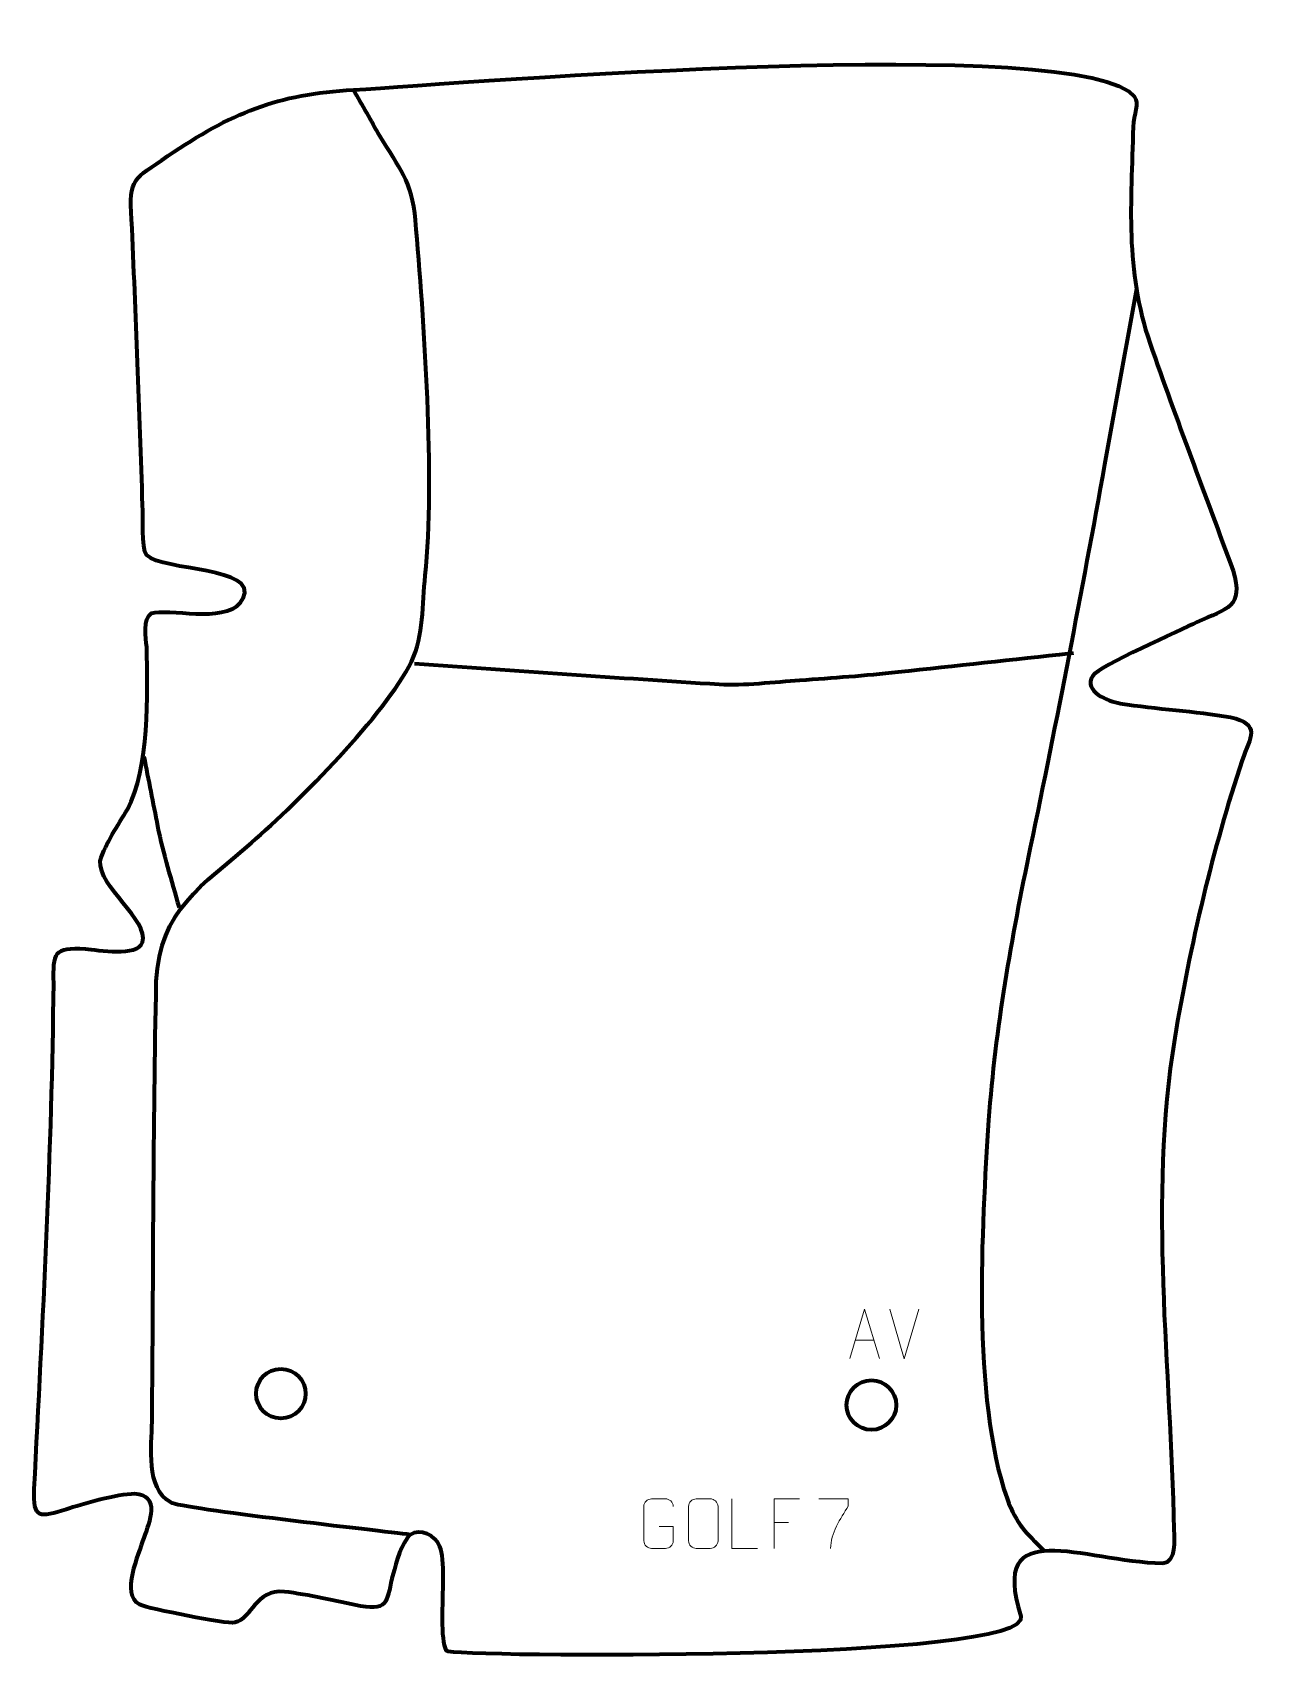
# Model space of a CAD drawing. Header units: millimetres. Extents: x -307 to 312, y -375 to 446.
import ezdxf

# ---------------------------------------------------------------- set-up
doc = ezdxf.new("R2010")
doc.units = ezdxf.units.MM
doc.header["$MEASUREMENT"] = 0
doc.layers.add('layer 1', color=7, linetype='Continuous')
doc.layers.add('layer 2', color=7, linetype='Continuous')

msp = doc.modelspace()

# ---------------------------------------------------------------- linework, layer by layer
at = {"layer": 'layer 1', "color": 142, "lineweight": 158}
for points, knots in [([(-117.0664, -310.6171), (-132.4553, -308.7201), (-232.6145, -297.5229), (-237.7888, -294.4446), (-237.7888, -294.4446), (-250.5748, -286.8376), (-247.3364, -266.4929), (-247.2133, -253.5973), (-247.2133, -253.5973), (-246.508, -179.6514), (-246.6806, -105.5951), (-245.0562, -31.6816), (-245.0562, -31.6816), (-243.3785, 4.3051), (-221.8971, 16.445), (-197.058, 38.1518), (-197.058, 38.1518), (-172.9629, 59.2083), (-129.692, 102.6957), (-116.5202, 129.2436), (-116.5202, 129.2436), (-110.1698, 142.6206), (-111.0295, 158.1577), (-109.5579, 172.7405), (-109.5579, 172.7405), (-104.4131, 221.2273), (-110.1359, 302.298), (-114.4276, 351.926), (-114.4276, 351.926), (-116.1383, 371.7072), (-122.7709, 378.1551), (-132.3343, 394.3231), (-132.3343, 394.3231), (-136.8325, 402.0177), (-141.2153, 409.7818), (-145.6181, 417.5315)], [0, 0, 0, 0, 0.1, 0.1, 0.1, 0.1, 0.2, 0.2, 0.2, 0.2, 0.3, 0.3, 0.3, 0.3, 0.4, 0.4, 0.4, 0.4, 0.5, 0.5, 0.5, 0.5, 0.6, 0.6, 0.6, 0.6, 0.7, 0.7, 0.7, 0.7, 0.8, 0.8, 0.8, 0.8, 1, 1, 1, 1]), ([(248.9123, 317.293), (243.5807, 287.7938), (238.249, 258.2947), (232.9174, 228.7955), (232.9174, 228.7955), (221.2019, 163.9957), (208.856, 100.2096), (195.4093, 35.7442), (195.4093, 35.7442), (185.8736, -9.971), (177.7708, -55.0854), (174.4173, -101.7418), (174.4173, -101.7418), (170.8782, -155.1016), (165.9575, -242.2917), (183.7457, -292.391), (183.7457, -292.391), (188.8363, -306.0404), (192.8925, -308.991), (202.6975, -319.1197)], [0, 0, 0, 0, 0.16666667, 0.16666667, 0.16666667, 0.16666667, 0.33333333, 0.33333333, 0.33333333, 0.33333333, 0.5, 0.5, 0.5, 0.5, 0.66666667, 0.66666667, 0.66666667, 0.66666667, 1, 1, 1, 1]), ([(-114.8933, 128.5116), (-63.7576, 125.018), (-12.4346, 121.1804), (38.6955, 118.0064), (38.6955, 118.0064), (50.5005, 117.2736), (67.0495, 119.2028), (79.2754, 120.072), (79.2754, 120.072), (96.1247, 121.2699), (111.9835, 122.3766), (128.7859, 124.2062), (128.7859, 124.2062), (157.744, 127.3595), (186.7042, 130.4962), (215.6633, 133.6408), (215.6633, 133.6408), (215.6633, 133.6408), (217.1601, 133.8033), (217.1601, 133.8033)], [0, 0, 0, 0, 0.16666667, 0.16666667, 0.16666667, 0.16666667, 0.33333333, 0.33333333, 0.33333333, 0.33333333, 0.5, 0.5, 0.5, 0.5, 0.66666667, 0.66666667, 0.66666667, 0.66666667, 1, 1, 1, 1]), ([(-233.4267, 5.4804), (-237.2199, 19.0522), (-241.5413, 32.5739), (-244.2557, 46.4041), (-244.2557, 46.4041), (-246.5547, 58.1187), (-248.854, 69.8334), (-251.153, 81.548)], [0, 0, 0, 0, 0.33333333, 0.33333333, 0.33333333, 0.33333333, 1, 1, 1, 1])]:
    msp.add_open_spline(points, degree=3, knots=knots, dxfattribs=at)
at = {"layer": 'layer 1', "color": 250, "lineweight": 9}
for points, knots in [([(104.5412, -221.8827), (104.5412, -221.8827), (111.9122, -196.9292), (111.9122, -196.9292), (111.9122, -196.9292), (111.9122, -196.9292), (119.4821, -221.8827), (119.4821, -221.8827)], [0, 0, 0, 0, 0.33333333, 0.33333333, 0.33333333, 0.33333333, 1, 1, 1, 1]), ([(8.3335, -306.5105), (8.3335, -306.5105), (15.5016, -306.5105), (15.5016, -306.5105), (15.5016, -306.5105), (15.5016, -306.5105), (15.5016, -313.6786), (15.5016, -313.6786), (15.5016, -313.6786), (15.3619, -316.002), (13.6847, -317.4816), (11.5369, -317.4924), (11.5369, -317.4924), (9.2051, -317.492), (6.8731, -317.492), (4.5416, -317.4924), (4.5416, -317.4924), (2.6167, -317.5978), (0.6445, -315.7133), (0.6557, -313.696), (0.6557, -313.696), (0.656, -307.9259), (0.656, -302.1562), (0.6557, -296.3869), (0.6557, -296.3869), (0.6599, -294.2488), (2.4067, -292.5296), (4.559, -292.543), (4.559, -292.543), (6.8847, -292.543), (9.2108, -292.543), (11.5369, -292.543), (11.5369, -292.543), (13.4836, -292.5076), (15.475, -293.9991), (15.5016, -296.4368)], [0, 0, 0, 0, 0.1, 0.1, 0.1, 0.1, 0.2, 0.2, 0.2, 0.2, 0.3, 0.3, 0.3, 0.3, 0.4, 0.4, 0.4, 0.4, 0.5, 0.5, 0.5, 0.5, 0.6, 0.6, 0.6, 0.6, 0.7, 0.7, 0.7, 0.7, 0.8, 0.8, 0.8, 0.8, 1, 1, 1, 1]), ([(27.1035, -292.5436), (29.4292, -292.5436), (31.7553, -292.5436), (34.0814, -292.5436), (34.0814, -292.5436), (36.028, -292.508), (38.0194, -293.9996), (38.0461, -296.4372), (38.0461, -296.4372), (38.0457, -302.1841), (38.0457, -307.9314), (38.0461, -313.6791), (38.0461, -313.6791), (37.9063, -316.0025), (36.2291, -317.4821), (34.0814, -317.4929), (34.0814, -317.4929), (31.7495, -317.4925), (29.4176, -317.4925), (27.0861, -317.4929), (27.0861, -317.4929), (25.1611, -317.5983), (23.189, -315.7138), (23.2002, -313.6965), (23.2002, -313.6965), (23.2005, -307.9264), (23.2005, -302.1567), (23.2002, -296.3874), (23.2002, -296.3874), (23.2044, -294.2493), (24.9511, -292.5301), (27.1035, -292.5436)], [0, 0, 0, 0, 0.11111111, 0.11111111, 0.11111111, 0.11111111, 0.22222222, 0.22222222, 0.22222222, 0.22222222, 0.33333333, 0.33333333, 0.33333333, 0.33333333, 0.44444444, 0.44444444, 0.44444444, 0.44444444, 0.55555556, 0.55555556, 0.55555556, 0.55555556, 0.66666667, 0.66666667, 0.66666667, 0.66666667, 0.77777778, 0.77777778, 0.77777778, 0.77777778, 1, 1, 1, 1]), ([(57.9517, -317.4967), (57.9517, -317.4967), (45.0026, -317.4967), (45.0026, -317.4967), (45.0026, -317.4967), (45.0026, -317.4967), (45.0026, -292.5431), (45.0026, -292.5431)], [0, 0, 0, 0, 0.33333333, 0.33333333, 0.33333333, 0.33333333, 1, 1, 1, 1]), ([(79.1885, -292.5356), (79.1885, -292.5356), (66.3145, -292.5356), (66.3145, -292.5356), (66.3145, -292.5356), (66.3145, -292.5356), (66.3145, -317.4892), (66.3145, -317.4892)], [0, 0, 0, 0, 0.33333333, 0.33333333, 0.33333333, 0.33333333, 1, 1, 1, 1]), ([(88.9065, -292.5331), (88.9065, -292.5331), (103.7226, -292.5331), (103.7226, -292.5331), (103.7226, -292.5331), (103.7223, -293.7827), (103.7223, -295.0323), (103.7226, -296.2821), (103.7226, -296.2821), (99.7282, -302.2792), (94.813, -310.1128), (94.813, -317.4916)], [0, 0, 0, 0, 0.25, 0.25, 0.25, 0.25, 0.5, 0.5, 0.5, 0.5, 1, 1, 1, 1])]:
    msp.add_open_spline(points, degree=3, knots=knots, dxfattribs=at)
for points in [[(131.9007, -221.89), (131.9007, -221.89), (124.5789, -196.9364), (124.5789, -196.9364)], [(139.2226, -196.9364), (139.2226, -196.9364), (131.9008, -221.89), (131.9008, -221.89)], [(107.2638, -212.6333), (107.2638, -212.6333), (116.7595, -212.6333), (116.7595, -212.6333)], [(66.3145, -304.4153), (66.3145, -304.4153), (73.4826, -304.4153), (73.4826, -304.4153)]]:
    msp.add_open_spline(points, degree=3, dxfattribs=at)
at = {"layer": 'layer 1', "color": 142, "lineweight": 200}
for points in [[(-182.2939, -227.0244), (-189.1974, -227.0244), (-194.7938, -232.6208), (-194.7938, -239.5244), (-194.7938, -239.5244), (-194.7939, -246.4279), (-189.1974, -252.0244), (-182.2939, -252.0244), (-182.2939, -252.0244), (-175.3903, -252.0244), (-169.7939, -246.428), (-169.7939, -239.5244), (-169.7939, -239.5244), (-169.7938, -232.6209), (-175.3903, -227.0244), (-182.2939, -227.0244)], [(-182.2939, -227.0244), (-189.1974, -227.0244), (-194.7938, -232.6208), (-194.7938, -239.5244), (-194.7938, -239.5244), (-194.7939, -246.4279), (-189.1974, -252.0244), (-182.2939, -252.0244), (-182.2939, -252.0244), (-175.3903, -252.0244), (-169.7939, -246.428), (-169.7939, -239.5245), (-169.7939, -239.5245), (-169.7938, -232.6209), (-175.3903, -227.0244), (-182.2939, -227.0244)], [(-182.2939, -227.0244), (-189.1974, -227.0244), (-194.7938, -232.6209), (-194.7938, -239.5244), (-194.7938, -239.5244), (-194.7939, -246.428), (-189.1974, -252.0244), (-182.2939, -252.0244), (-182.2939, -252.0244), (-175.3903, -252.0244), (-169.7939, -246.428), (-169.7939, -239.5245), (-169.7939, -239.5245), (-169.7938, -232.6209), (-175.3903, -227.0244), (-182.2939, -227.0244)], [(-182.2939, -227.0244), (-189.1974, -227.0244), (-194.7938, -232.6209), (-194.7938, -239.5244), (-194.7938, -239.5244), (-194.7939, -246.428), (-189.1974, -252.0244), (-182.2939, -252.0244), (-182.2939, -252.0244), (-175.3903, -252.0245), (-169.7939, -246.428), (-169.7939, -239.5245), (-169.7939, -239.5245), (-169.7938, -232.6209), (-175.3903, -227.0244), (-182.2939, -227.0244)], [(-182.2939, -227.0245), (-189.1974, -227.0245), (-194.7938, -232.6209), (-194.7938, -239.5244), (-194.7938, -239.5244), (-194.7939, -246.428), (-189.1974, -252.0244), (-182.2939, -252.0245), (-182.2939, -252.0245), (-175.3903, -252.0245), (-169.7939, -246.4281), (-169.7939, -239.5245), (-169.7939, -239.5245), (-169.7938, -232.6209), (-175.3903, -227.0245), (-182.2939, -227.0245)], [(-182.2939, -227.0245), (-189.1974, -227.0245), (-194.7938, -232.6209), (-194.7938, -239.5244), (-194.7938, -239.5244), (-194.7939, -246.428), (-189.1974, -252.0244), (-182.2939, -252.0245), (-182.2939, -252.0245), (-175.3903, -252.0245), (-169.7939, -246.4281), (-169.7939, -239.5245), (-169.7939, -239.5245), (-169.7938, -232.6209), (-175.3903, -227.0245), (-182.2939, -227.0245)], [(-182.2939, -227.0245), (-189.1974, -227.0245), (-194.7938, -232.6209), (-194.7938, -239.5245), (-194.7938, -239.5245), (-194.7939, -246.428), (-189.1974, -252.0245), (-182.2939, -252.0245), (-182.2939, -252.0245), (-175.3903, -252.0245), (-169.7939, -246.4281), (-169.7939, -239.5245), (-169.7939, -239.5245), (-169.7938, -232.621), (-175.3903, -227.0245), (-182.2939, -227.0245)], [(-182.2939, -227.0245), (-189.1974, -227.0245), (-194.7938, -232.6209), (-194.7938, -239.5245), (-194.7938, -239.5245), (-194.7939, -246.428), (-189.1974, -252.0245), (-182.2939, -252.0245), (-182.2939, -252.0245), (-175.3903, -252.0245), (-169.7939, -246.4281), (-169.7939, -239.5245), (-169.7939, -239.5245), (-169.7938, -232.621), (-175.3903, -227.0245), (-182.2939, -227.0245)], [(-182.2939, -227.0245), (-189.1974, -227.0245), (-194.7938, -232.6209), (-194.7938, -239.5245), (-194.7938, -239.5245), (-194.7939, -246.428), (-189.1974, -252.0245), (-182.2939, -252.0245), (-182.2939, -252.0245), (-175.3903, -252.0245), (-169.7939, -246.4281), (-169.7939, -239.5246), (-169.7939, -239.5246), (-169.7938, -232.621), (-175.3903, -227.0245), (-182.2939, -227.0245)], [(-182.2939, -227.0245), (-189.1974, -227.0245), (-194.7938, -232.6209), (-194.7938, -239.5245), (-194.7938, -239.5245), (-194.7939, -246.4281), (-189.1974, -252.0245), (-182.2939, -252.0245), (-182.2939, -252.0245), (-175.3903, -252.0245), (-169.7939, -246.4281), (-169.7939, -239.5246), (-169.7939, -239.5246), (-169.7938, -232.621), (-175.3903, -227.0245), (-182.2939, -227.0245)], [(-182.2939, -227.0245), (-189.1974, -227.0245), (-194.7938, -232.621), (-194.7938, -239.5245), (-194.7938, -239.5245), (-194.7939, -246.4281), (-189.1974, -252.0245), (-182.2939, -252.0245), (-182.2939, -252.0245), (-175.3903, -252.0246), (-169.7939, -246.4281), (-169.7939, -239.5246), (-169.7939, -239.5246), (-169.7938, -232.621), (-175.3903, -227.0245), (-182.2939, -227.0245)], [(-182.2939, -227.0245), (-189.1974, -227.0245), (-194.7938, -232.621), (-194.7938, -239.5245), (-194.7938, -239.5245), (-194.7939, -246.4281), (-189.1974, -252.0245), (-182.2939, -252.0245), (-182.2939, -252.0245), (-175.3903, -252.0246), (-169.7939, -246.4281), (-169.7939, -239.5246), (-169.7939, -239.5246), (-169.7938, -232.621), (-175.3903, -227.0245), (-182.2939, -227.0245)], [(-182.2939, -227.0246), (-189.1974, -227.0246), (-194.7938, -232.621), (-194.7938, -239.5245), (-194.7938, -239.5245), (-194.7939, -246.4281), (-189.1974, -252.0245), (-182.2939, -252.0246), (-182.2939, -252.0246), (-175.3903, -252.0246), (-169.7939, -246.4282), (-169.7939, -239.5246), (-169.7939, -239.5246), (-169.7938, -232.621), (-175.3903, -227.0246), (-182.2939, -227.0246)], [(-182.2939, -227.0246), (-189.1974, -227.0246), (-194.7938, -232.621), (-194.7938, -239.5246), (-194.7938, -239.5246), (-194.7939, -246.4281), (-189.1974, -252.0246), (-182.2939, -252.0246), (-182.2939, -252.0246), (-175.3903, -252.0246), (-169.7939, -246.4282), (-169.7939, -239.5246), (-169.7939, -239.5246), (-169.7938, -232.621), (-175.3903, -227.0246), (-182.2939, -227.0246)], [(-182.2939, -227.0246), (-189.1974, -227.0246), (-194.7938, -232.621), (-194.7938, -239.5246), (-194.7938, -239.5246), (-194.7939, -246.4281), (-189.1974, -252.0246), (-182.2939, -252.0246), (-182.2939, -252.0246), (-175.3903, -252.0246), (-169.7939, -246.4282), (-169.7939, -239.5246), (-169.7939, -239.5246), (-169.7938, -232.6211), (-175.3903, -227.0246), (-182.2939, -227.0246)], [(-182.2939, -227.0246), (-189.1974, -227.0246), (-194.7938, -232.621), (-194.7938, -239.5246), (-194.7938, -239.5246), (-194.7939, -246.4281), (-189.1974, -252.0246), (-182.2939, -252.0246), (-182.2939, -252.0246), (-175.3903, -252.0246), (-169.7939, -246.4282), (-169.7939, -239.5246), (-169.7939, -239.5246), (-169.7938, -232.6211), (-175.3903, -227.0246), (-182.2939, -227.0246)], [(-182.2939, -227.0246), (-189.1974, -227.0246), (-194.7938, -232.621), (-194.7938, -239.5246), (-194.7938, -239.5246), (-194.7939, -246.4281), (-189.1974, -252.0246), (-182.2939, -252.0246), (-182.2939, -252.0246), (-175.3903, -252.0246), (-169.7939, -246.4282), (-169.7939, -239.5247), (-169.7939, -239.5247), (-169.7938, -232.6211), (-175.3903, -227.0246), (-182.2939, -227.0246)], [(-182.2939, -227.0246), (-189.1974, -227.0246), (-194.7938, -232.6211), (-194.7938, -239.5246), (-194.7938, -239.5246), (-194.7939, -246.4282), (-189.1974, -252.0246), (-182.2939, -252.0246), (-182.2939, -252.0246), (-175.3903, -252.0246), (-169.7939, -246.4282), (-169.7939, -239.5247), (-169.7939, -239.5247), (-169.7938, -232.6211), (-175.3903, -227.0246), (-182.2939, -227.0246)], [(-182.2939, -227.0246), (-189.1974, -227.0246), (-194.7938, -232.6211), (-194.7938, -239.5246), (-194.7938, -239.5246), (-194.7939, -246.4282), (-189.1974, -252.0246), (-182.2939, -252.0246), (-182.2939, -252.0246), (-175.3903, -252.0247), (-169.7939, -246.4282), (-169.7939, -239.5247), (-169.7939, -239.5247), (-169.7938, -232.6211), (-175.3903, -227.0246), (-182.2939, -227.0246)], [(-182.2939, -227.0247), (-189.1974, -227.0247), (-194.7938, -232.6211), (-194.7938, -239.5246), (-194.7938, -239.5246), (-194.7939, -246.4282), (-189.1974, -252.0246), (-182.2939, -252.0247), (-182.2939, -252.0247), (-175.3903, -252.0247), (-169.7939, -246.4283), (-169.7939, -239.5247), (-169.7939, -239.5247), (-169.7938, -232.6211), (-175.3903, -227.0247), (-182.2939, -227.0247)], [(-182.2939, -227.0247), (-189.1974, -227.0247), (-194.7938, -232.6211), (-194.7938, -239.5246), (-194.7938, -239.5246), (-194.7939, -246.4282), (-189.1974, -252.0246), (-182.2939, -252.0247), (-182.2939, -252.0247), (-175.3903, -252.0247), (-169.7939, -246.4283), (-169.7939, -239.5247), (-169.7939, -239.5247), (-169.7938, -232.6211), (-175.3903, -227.0247), (-182.2939, -227.0247)], [(115.3623, -232.7787), (108.4587, -232.7787), (102.8623, -238.3751), (102.8623, -245.2787), (102.8623, -245.2787), (102.8622, -252.1822), (108.4587, -257.7787), (115.3622, -257.7787), (115.3622, -257.7787), (122.2658, -257.7787), (127.8622, -252.1823), (127.8622, -245.2787), (127.8622, -245.2787), (127.8623, -238.3752), (122.2658, -232.7787), (115.3623, -232.7787)], [(115.3623, -232.7787), (108.4587, -232.7787), (102.8623, -238.3751), (102.8623, -245.2787), (102.8623, -245.2787), (102.8622, -252.1822), (108.4587, -257.7787), (115.3622, -257.7787), (115.3622, -257.7787), (122.2658, -257.7787), (127.8622, -252.1823), (127.8622, -245.2788), (127.8622, -245.2788), (127.8623, -238.3752), (122.2658, -232.7787), (115.3623, -232.7787)], [(115.3623, -232.7787), (108.4587, -232.7787), (102.8623, -238.3752), (102.8623, -245.2787), (102.8623, -245.2787), (102.8622, -252.1823), (108.4587, -257.7787), (115.3622, -257.7787), (115.3622, -257.7787), (122.2658, -257.7787), (127.8622, -252.1823), (127.8622, -245.2788), (127.8622, -245.2788), (127.8623, -238.3752), (122.2658, -232.7787), (115.3623, -232.7787)], [(115.3623, -232.7787), (108.4587, -232.7787), (102.8623, -238.3752), (102.8623, -245.2787), (102.8623, -245.2787), (102.8622, -252.1823), (108.4587, -257.7787), (115.3622, -257.7787), (115.3622, -257.7787), (122.2658, -257.7788), (127.8622, -252.1823), (127.8622, -245.2788), (127.8622, -245.2788), (127.8623, -238.3752), (122.2658, -232.7787), (115.3623, -232.7787)], [(115.3623, -232.7788), (108.4587, -232.7788), (102.8623, -238.3752), (102.8623, -245.2787), (102.8623, -245.2787), (102.8622, -252.1823), (108.4587, -257.7787), (115.3622, -257.7788), (115.3622, -257.7788), (122.2658, -257.7788), (127.8622, -252.1824), (127.8622, -245.2788), (127.8622, -245.2788), (127.8623, -238.3752), (122.2658, -232.7788), (115.3623, -232.7788)], [(115.3623, -232.7788), (108.4587, -232.7788), (102.8623, -238.3752), (102.8623, -245.2787), (102.8623, -245.2787), (102.8622, -252.1823), (108.4587, -257.7787), (115.3622, -257.7788), (115.3622, -257.7788), (122.2658, -257.7788), (127.8622, -252.1824), (127.8622, -245.2788), (127.8622, -245.2788), (127.8623, -238.3752), (122.2658, -232.7788), (115.3623, -232.7788)], [(115.3623, -232.7788), (108.4587, -232.7788), (102.8623, -238.3752), (102.8623, -245.2788), (102.8623, -245.2788), (102.8622, -252.1823), (108.4587, -257.7788), (115.3622, -257.7788), (115.3622, -257.7788), (122.2658, -257.7788), (127.8622, -252.1824), (127.8622, -245.2788), (127.8622, -245.2788), (127.8623, -238.3753), (122.2658, -232.7788), (115.3623, -232.7788)], [(115.3623, -232.7788), (108.4587, -232.7788), (102.8623, -238.3752), (102.8623, -245.2788), (102.8623, -245.2788), (102.8622, -252.1823), (108.4587, -257.7788), (115.3622, -257.7788), (115.3622, -257.7788), (122.2658, -257.7788), (127.8622, -252.1824), (127.8622, -245.2788), (127.8622, -245.2788), (127.8623, -238.3753), (122.2658, -232.7788), (115.3623, -232.7788)], [(115.3623, -232.7788), (108.4587, -232.7788), (102.8623, -238.3752), (102.8623, -245.2788), (102.8623, -245.2788), (102.8622, -252.1823), (108.4587, -257.7788), (115.3622, -257.7788), (115.3622, -257.7788), (122.2658, -257.7788), (127.8622, -252.1824), (127.8622, -245.2789), (127.8622, -245.2789), (127.8623, -238.3753), (122.2658, -232.7788), (115.3623, -232.7788)], [(115.3623, -232.7788), (108.4587, -232.7788), (102.8623, -238.3752), (102.8623, -245.2788), (102.8623, -245.2788), (102.8622, -252.1824), (108.4587, -257.7788), (115.3622, -257.7788), (115.3622, -257.7788), (122.2658, -257.7788), (127.8622, -252.1824), (127.8622, -245.2789), (127.8622, -245.2789), (127.8623, -238.3753), (122.2658, -232.7788), (115.3623, -232.7788)], [(115.3623, -232.7788), (108.4587, -232.7788), (102.8623, -238.3753), (102.8623, -245.2788), (102.8623, -245.2788), (102.8622, -252.1824), (108.4587, -257.7788), (115.3622, -257.7788), (115.3622, -257.7788), (122.2658, -257.7789), (127.8622, -252.1824), (127.8622, -245.2789), (127.8622, -245.2789), (127.8623, -238.3753), (122.2658, -232.7788), (115.3623, -232.7788)], [(115.3623, -232.7788), (108.4587, -232.7788), (102.8623, -238.3753), (102.8623, -245.2788), (102.8623, -245.2788), (102.8622, -252.1824), (108.4587, -257.7788), (115.3622, -257.7788), (115.3622, -257.7788), (122.2658, -257.7789), (127.8622, -252.1824), (127.8622, -245.2789), (127.8622, -245.2789), (127.8623, -238.3753), (122.2658, -232.7788), (115.3623, -232.7788)], [(115.3623, -232.7789), (108.4587, -232.7789), (102.8623, -238.3753), (102.8623, -245.2788), (102.8623, -245.2788), (102.8622, -252.1824), (108.4587, -257.7788), (115.3622, -257.7789), (115.3622, -257.7789), (122.2658, -257.7789), (127.8622, -252.1825), (127.8622, -245.2789), (127.8622, -245.2789), (127.8623, -238.3753), (122.2658, -232.7789), (115.3623, -232.7789)], [(115.3623, -232.7789), (108.4587, -232.7789), (102.8623, -238.3753), (102.8623, -245.2789), (102.8623, -245.2789), (102.8622, -252.1824), (108.4587, -257.7789), (115.3622, -257.7789), (115.3622, -257.7789), (122.2658, -257.7789), (127.8622, -252.1825), (127.8622, -245.2789), (127.8622, -245.2789), (127.8623, -238.3753), (122.2658, -232.7789), (115.3623, -232.7789)], [(115.3623, -232.7789), (108.4587, -232.7789), (102.8623, -238.3753), (102.8623, -245.2789), (102.8623, -245.2789), (102.8622, -252.1824), (108.4587, -257.7789), (115.3622, -257.7789), (115.3622, -257.7789), (122.2658, -257.7789), (127.8622, -252.1825), (127.8622, -245.2789), (127.8622, -245.2789), (127.8623, -238.3754), (122.2658, -232.7789), (115.3623, -232.7789)], [(115.3623, -232.7789), (108.4587, -232.7789), (102.8623, -238.3753), (102.8623, -245.2789), (102.8623, -245.2789), (102.8622, -252.1824), (108.4587, -257.7789), (115.3622, -257.7789), (115.3622, -257.7789), (122.2658, -257.7789), (127.8622, -252.1825), (127.8622, -245.2789), (127.8622, -245.2789), (127.8623, -238.3754), (122.2658, -232.7789), (115.3623, -232.7789)], [(115.3623, -232.7789), (108.4587, -232.7789), (102.8623, -238.3753), (102.8623, -245.2789), (102.8623, -245.2789), (102.8622, -252.1824), (108.4587, -257.7789), (115.3622, -257.7789), (115.3622, -257.7789), (122.2658, -257.7789), (127.8622, -252.1825), (127.8622, -245.279), (127.8622, -245.279), (127.8623, -238.3754), (122.2658, -232.7789), (115.3623, -232.7789)], [(115.3623, -232.7789), (108.4587, -232.7789), (102.8623, -238.3754), (102.8623, -245.2789), (102.8623, -245.2789), (102.8622, -252.1825), (108.4587, -257.7789), (115.3622, -257.7789), (115.3622, -257.7789), (122.2658, -257.7789), (127.8622, -252.1825), (127.8622, -245.279), (127.8622, -245.279), (127.8623, -238.3754), (122.2658, -232.7789), (115.3623, -232.7789)], [(115.3623, -232.7789), (108.4587, -232.7789), (102.8623, -238.3754), (102.8623, -245.2789), (102.8623, -245.2789), (102.8622, -252.1825), (108.4587, -257.7789), (115.3622, -257.7789), (115.3622, -257.7789), (122.2658, -257.779), (127.8622, -252.1825), (127.8622, -245.279), (127.8622, -245.279), (127.8623, -238.3754), (122.2658, -232.7789), (115.3623, -232.7789)], [(115.3623, -232.779), (108.4587, -232.779), (102.8623, -238.3754), (102.8623, -245.2789), (102.8623, -245.2789), (102.8622, -252.1825), (108.4587, -257.7789), (115.3622, -257.779), (115.3622, -257.779), (122.2658, -257.779), (127.8622, -252.1826), (127.8622, -245.279), (127.8622, -245.279), (127.8623, -238.3754), (122.2658, -232.779), (115.3623, -232.779)], [(115.3623, -232.779), (108.4587, -232.779), (102.8623, -238.3754), (102.8623, -245.2789), (102.8623, -245.2789), (102.8622, -252.1825), (108.4587, -257.7789), (115.3622, -257.779), (115.3622, -257.779), (122.2658, -257.779), (127.8622, -252.1826), (127.8622, -245.279), (127.8622, -245.279), (127.8623, -238.3754), (122.2658, -232.779), (115.3623, -232.779)]]:
    msp.add_open_spline(points, degree=3, knots=[0, 0, 0, 0, 0.2, 0.2, 0.2, 0.2, 0.4, 0.4, 0.4, 0.4, 0.6, 0.6, 0.6, 0.6, 1, 1, 1, 1], dxfattribs=at)
for points in [[(-182.2939, -227.0244), (-182.2939, -227.0244), (-182.2939, -227.0247), (-182.2939, -227.0247)], [(-182.2939, -227.0244), (-182.2939, -227.0244), (-182.2939, -227.0247), (-182.2939, -227.0247)], [(115.3623, -232.7787), (115.3623, -232.7787), (115.3623, -232.779), (115.3623, -232.779)], [(115.3623, -232.7787), (115.3623, -232.7787), (115.3623, -232.779), (115.3623, -232.779)], [(-194.7938, -239.5244), (-194.7938, -239.5244), (-194.7938, -239.5246), (-194.7938, -239.5246)], [(-169.7939, -239.5244), (-169.7939, -239.5244), (-169.7939, -239.5247), (-169.7939, -239.5247)], [(102.8623, -245.2787), (102.8623, -245.2787), (102.8623, -245.2789), (102.8623, -245.2789)], [(127.8622, -245.2787), (127.8622, -245.2787), (127.8622, -245.279), (127.8622, -245.279)], [(-182.2939, -252.0244), (-182.2939, -252.0244), (-182.2939, -252.0247), (-182.2939, -252.0247)], [(115.3622, -257.7787), (115.3622, -257.7787), (115.3622, -257.779), (115.3622, -257.779)]]:
    msp.add_open_spline(points, degree=3, dxfattribs=at)
at = {"layer": 'layer 2', "color": 242, "lineweight": 158}
msp.add_open_spline([(262.2617, -325.1639), (269.0632, -324.4108), (267.8962, -313.0906), (267.8065, -308.3056), (267.8065, -308.3056), (266.2652, -226.0683), (254.7614, -142.1472), (268.2268, -60.2758), (268.2268, -60.2758), (275.7596, -14.4768), (287.5706, 35.7041), (302.2068, 79.7049), (302.2068, 79.7049), (306.4549, 91.8455), (311.9175, 97.5969), (296.3628, 101.4085), (296.3628, 101.4085), (278.3467, 104.5823), (259.1683, 105.3384), (240.7274, 108.3776), (240.7274, 108.3776), (234.7675, 109.5193), (221.9497, 114.1362), (226.8849, 122.3224), (226.8849, 122.3224), (229.5614, 126.762), (271.4984, 145.5624), (279.3325, 149.2145), (279.3325, 149.2145), (294.705, 156.4273), (303.1509, 156.5295), (297.6618, 175.208), (297.6618, 175.208), (283.6046, 213.3079), (269.1311, 251.2738), (255.7835, 289.6349), (255.7835, 289.6349), (242.9966, 327.5221), (246.3144, 359.9689), (247.2871, 398.9403), (247.2871, 398.9403), (247.4413, 405.1733), (250.4323, 410.7537), (247.9966, 413.9766), (247.9966, 413.9766), (223.4865, 446.408), (-88.5704, 421.2551), (-145.6181, 417.5315), (-145.6181, 417.5315), (-183.9201, 415.6588), (-207.7825, 405.584), (-239.2228, 384.3087), (-239.2228, 384.3087), (-256.5737, 372.071), (-259.036, 373.6125), (-257.5012, 352.2305), (-257.5012, 352.2305), (-255.3351, 304.3282), (-253.4894, 256.0419), (-251.9675, 208.1141), (-251.9675, 208.1141), (-251.8043, 202.9758), (-252.3885, 186.636), (-250.019, 183.0698), (-250.019, 183.0698), (-241.409, 174.8388), (-193.6045, 177.2574), (-201.2481, 161.3559), (-201.2481, 161.3559), (-207.4682, 148.416), (-234.838, 155.689), (-245.8799, 154.1837), (-245.8799, 154.1837), (-245.8799, 154.1837), (-247.4472, 153.8012), (-247.4472, 153.8012), (-247.4472, 153.8012), (-252.0067, 151.3414), (-250.321, 141.0722), (-249.9159, 136.7809), (-249.9159, 136.7809), (-249.2241, 113.455), (-248.6299, 75.2541), (-259.6532, 54.9464), (-259.6532, 54.9464), (-264.3224, 46.7594), (-270.641, 37.9392), (-273.398, 28.9625), (-273.398, 28.9625), (-274.2694, 15.8194), (-248.6331, -0.7972), (-252.0923, -12.0577), (-252.0923, -12.0577), (-254.3873, -19.5283), (-274.5668, -15.8127), (-280.7182, -15.4093), (-280.7182, -15.4093), (-296.9945, -14.3417), (-297.0404, -17.3193), (-296.7859, -32.7005), (-296.7859, -32.7005), (-297.6378, -116.1896), (-302.2508, -204.163), (-306.6119, -287.5568), (-306.6119, -287.5568), (-307.4199, -303.0095), (-303.4892, -301.9356), (-290.566, -297.8384), (-290.566, -297.8384), (-282.3844, -295.2331), (-264.4795, -289.9188), (-256.1354, -290.0783), (-256.1354, -290.0783), (-242.3884, -290.9057), (-248.4908, -303.8894), (-251.1994, -312.2193), (-251.1994, -312.2193), (-253.9115, -320.5599), (-263.0493, -340.6771), (-253.5091, -345.832), (-253.5091, -345.832), (-248.6448, -347.9805), (-209.5441, -355.8316), (-205.5486, -354.9139), (-205.5486, -354.9139), (-196.921, -352.9321), (-195.0542, -337.7532), (-180.523, -339.3629), (-180.523, -339.3629), (-168.5664, -340.6874), (-154.2938, -344.2515), (-142.1293, -346.5579), (-142.1293, -346.5579), (-127.2756, -349.3895), (-129.0979, -343.0357), (-125.7095, -330.3362), (-125.7095, -330.3362), (-124.2501, -324.8666), (-121.4094, -314.334), (-117.0664, -310.6171), (-117.0664, -310.6171), (-111.9593, -307.1984), (-104.576, -310.7659), (-102.1431, -316.4798), (-102.1431, -316.4798), (-99.3662, -323.0024), (-100.8873, -339.9928), (-100.8222, -353.473), (-100.8222, -353.473), (-100.7901, -360.124), (-100.3718, -365.9207), (-98.8606, -369.1838), (-98.8606, -369.1838), (-97.4189, -372.2972), (198.1351, -374.9589), (190.6959, -351.5822), (190.6959, -351.5822), (174.3462, -300.2056), (221.3389, -324.1138), (262.2617, -325.1639)], degree=3, knots=[0, 0, 0, 0, 0.02439024, 0.02439024, 0.02439024, 0.02439024, 0.04878049, 0.04878049, 0.04878049, 0.04878049, 0.07317073, 0.07317073, 0.07317073, 0.07317073, 0.09756098, 0.09756098, 0.09756098, 0.09756098, 0.12195122, 0.12195122, 0.12195122, 0.12195122, 0.14634146, 0.14634146, 0.14634146, 0.14634146, 0.17073171, 0.17073171, 0.17073171, 0.17073171, 0.19512195, 0.19512195, 0.19512195, 0.19512195, 0.2195122, 0.2195122, 0.2195122, 0.2195122, 0.24390244, 0.24390244, 0.24390244, 0.24390244, 0.26829268, 0.26829268, 0.26829268, 0.26829268, 0.29268293, 0.29268293, 0.29268293, 0.29268293, 0.31707317, 0.31707317, 0.31707317, 0.31707317, 0.34146341, 0.34146341, 0.34146341, 0.34146341, 0.36585366, 0.36585366, 0.36585366, 0.36585366, 0.3902439, 0.3902439, 0.3902439, 0.3902439, 0.41463415, 0.41463415, 0.41463415, 0.41463415, 0.43902439, 0.43902439, 0.43902439, 0.43902439, 0.46341463, 0.46341463, 0.46341463, 0.46341463, 0.48780488, 0.48780488, 0.48780488, 0.48780488, 0.51219512, 0.51219512, 0.51219512, 0.51219512, 0.53658537, 0.53658537, 0.53658537, 0.53658537, 0.56097561, 0.56097561, 0.56097561, 0.56097561, 0.58536585, 0.58536585, 0.58536585, 0.58536585, 0.6097561, 0.6097561, 0.6097561, 0.6097561, 0.63414634, 0.63414634, 0.63414634, 0.63414634, 0.65853659, 0.65853659, 0.65853659, 0.65853659, 0.68292683, 0.68292683, 0.68292683, 0.68292683, 0.70731707, 0.70731707, 0.70731707, 0.70731707, 0.73170732, 0.73170732, 0.73170732, 0.73170732, 0.75609756, 0.75609756, 0.75609756, 0.75609756, 0.7804878, 0.7804878, 0.7804878, 0.7804878, 0.80487805, 0.80487805, 0.80487805, 0.80487805, 0.82926829, 0.82926829, 0.82926829, 0.82926829, 0.85365854, 0.85365854, 0.85365854, 0.85365854, 0.87804878, 0.87804878, 0.87804878, 0.87804878, 0.90243902, 0.90243902, 0.90243902, 0.90243902, 0.92682927, 0.92682927, 0.92682927, 0.92682927, 0.95121951, 0.95121951, 0.95121951, 0.95121951, 1, 1, 1, 1], dxfattribs=at)

doc.saveas('drawing.dxf')
